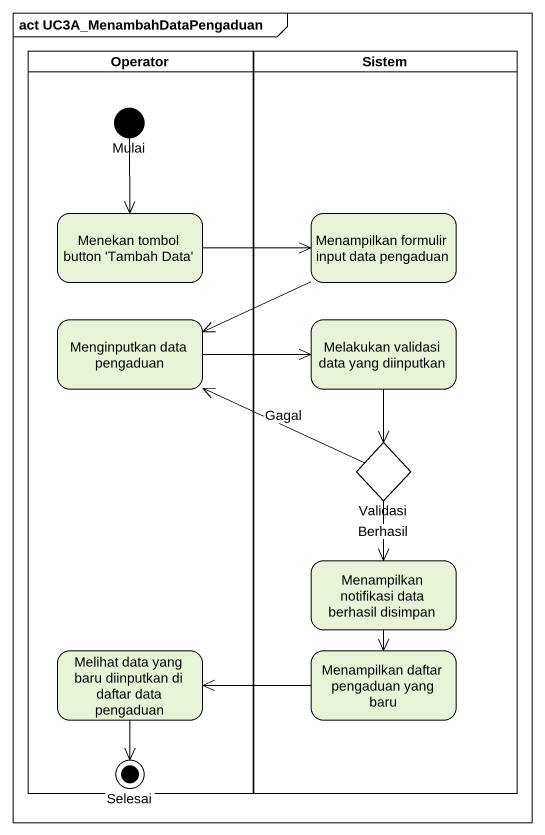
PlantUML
@startuml
mainframe act UC3A_MenambahDataPengaduan
hide empty description
state Operator <<partition>> {
  state Mulai <<start>>
  state "Menekan tombol button 'Tambah Data'" as Menekan_tombol_button
  state "Menginputkan data pengaduan" as Menginputkan_data_pengaduan
  state "Melihat data yang baru diinputkan di daftar data pengaduan" as Melihat_data_yang_baru
  state Selesai <<end>>
}
state Sistem <<partition>> {
  state "Menampilkan formulir input data pengaduan" as Menampilkan_formulir_input
  state "Melakukan validasi data yang diinputkan" as Melakukan_validasi_data
  state Validasi <<choice>>
  state "Menampilkan notifikasi data berhasil disimpan" as Menampilkan_notifikasi_data
  state "Menampilkan daftar pengaduan yang baru" as Menampilkan_daftar
}
Mulai --> Menekan_tombol_button
Menekan_tombol_button -right-> Menampilkan_formulir_input
Menampilkan_formulir_input -left-> Menginputkan_data_pengaduan
Menginputkan_data_pengaduan -right-> Melakukan_validasi_data
Melakukan_validasi_data --> Validasi
Validasi -left-> Menginputkan_data_pengaduan : Gagal
Validasi --> Menampilkan_notifikasi_data : Berhasil
Menampilkan_notifikasi_data --> Menampilkan_daftar
Melihat_data_yang_baru --> Selesai
Menampilkan_daftar -left-> Melihat_data_yang_baru
@enduml
